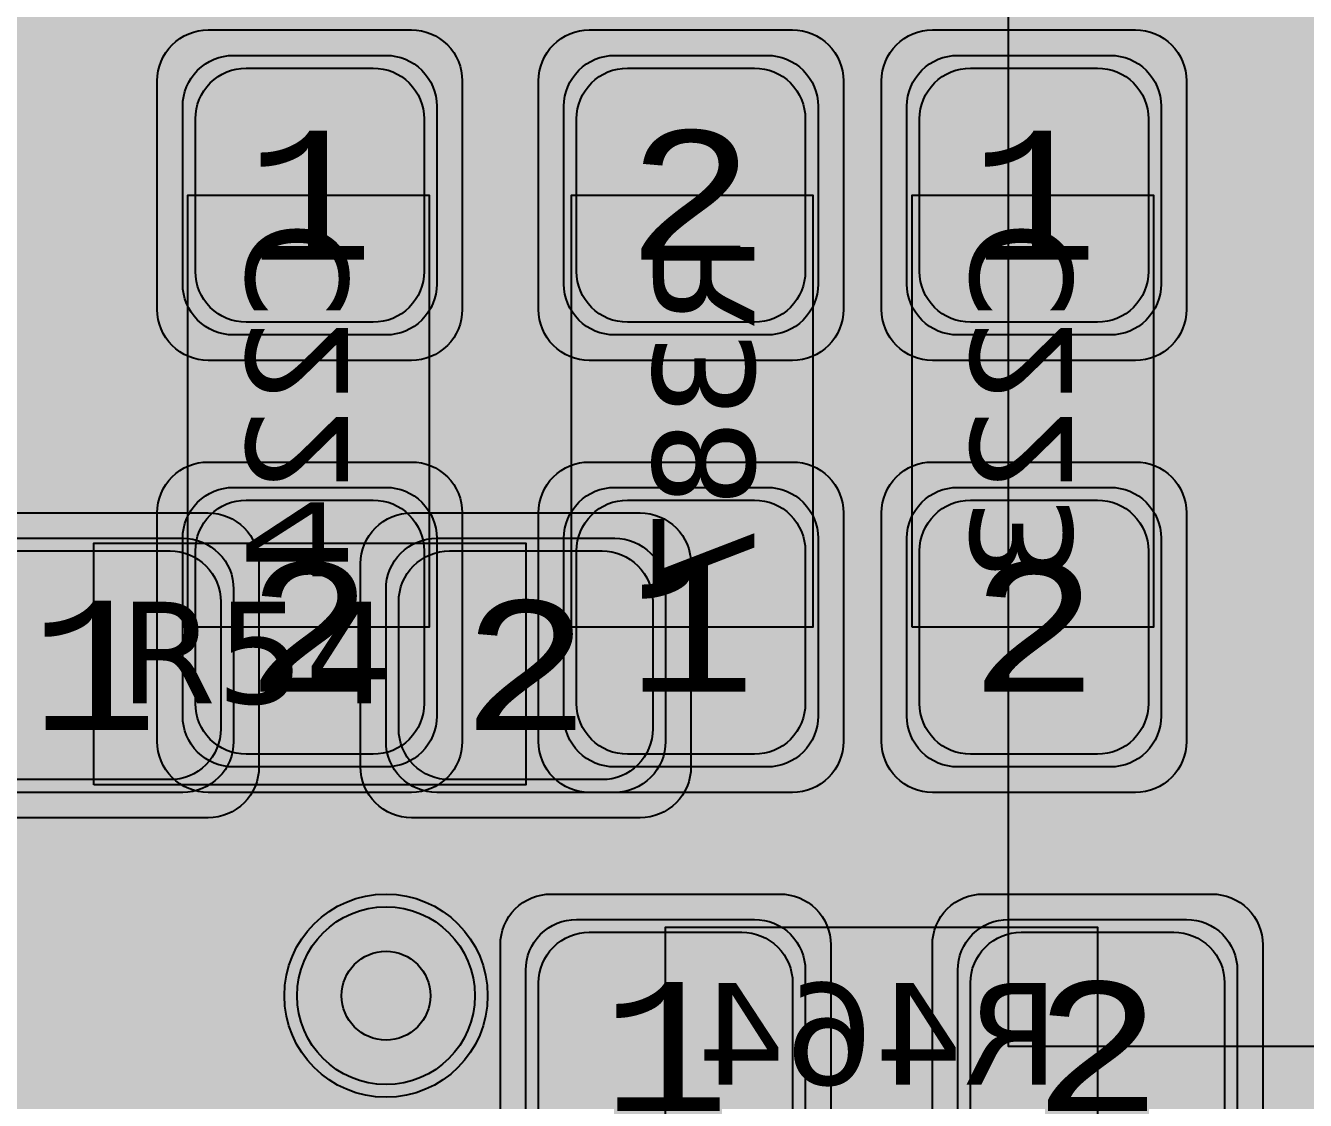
# Model space of a CAD drawing. Extents: x -28 to 199, y -61 to 255.
# Drawn here: x 35.88 to 40.92, y 170.79 to 175.02 of the extents above; entities that cross this region are included whole.
import ezdxf
from ezdxf.enums import TextEntityAlignment as Align

# ---------------------------------------------------------------- set-up
doc = ezdxf.new("R2010")
doc.units = 0
doc.header["$MEASUREMENT"] = 0
for name, color, linetype in [('ASSEMBLY_OUTLINES_BTM', 191, 'CONTINUOUS'), ('ASSEMBLY_OUTLINES_TOP', 102, 'CONTINUOUS'), ('ASSEMBLY_PART_NUMBERS_BTM', 191, 'CONTINUOUS'), ('ASSEMBLY_PART_NUMBERS_TOP', 102, 'CONTINUOUS'), ('ASSEMBLY_REF_DES_BTM', 191, 'CONTINUOUS'), ('ASSEMBLY_REF_DES_TOP', 102, 'CONTINUOUS'), ('DRILL_DRAWING', 21, 'CONTINUOUS'), ('GENERATED_SILKSCREEN_BTM', 255, 'CONTINUOUS'), ('GENERATED_SILKSCREEN_TOP', 140, 'CONTINUOUS'), ('PART_PADS_SMD_BTM', 10, 'CONTINUOUS'), ('PART_PADS_SMD_TOP', 150, 'CONTINUOUS'), ('PIN_NUMBERS_BTM', 8, 'CONTINUOUS'), ('PIN_NUMBERS_TOP', 8, 'CONTINUOUS'), ('PLACEMENT_OUTLINES_BTM', 222, 'CONTINUOUS'), ('PLACEMENT_OUTLINES_TOP', 130, 'CONTINUOUS'), ('PLANE_SHAPES_LAYER_2', 230, 'CONTINUOUS'), ('PLANE_SHAPES_LAYER_3', 81, 'CONTINUOUS'), ('PLANE_SHAPES_LAYER_TOP', 150, 'CONTINUOUS'), ('SILKSCREEN_OUTLINES_BTM', 211, 'CONTINUOUS'), ('SILKSCREEN_OUTLINES_TOP', 150, 'CONTINUOUS'), ('SILKSCREEN_REF_DES_BTM', 211, 'CONTINUOUS'), ('SILKSCREEN_REF_DES_TOP', 150, 'CONTINUOUS'), ('SOLDERMASK_PADS_BTM', 12, 'CONTINUOUS'), ('SOLDERMASK_PADS_TOP', 180, 'CONTINUOUS'), ('SOLDERPASTE_PADS_BTM', 12, 'CONTINUOUS'), ('SOLDERPASTE_PADS_TOP', 180, 'CONTINUOUS'), ('TRACES_LAYER_2', 230, 'CONTINUOUS'), ('TRACES_LAYER_BOTTOM', 10, 'CONTINUOUS'), ('TRACES_LAYER_TOP', 150, 'CONTINUOUS'), ('VIA_HOLES_LAYER_2', 30, 'CONTINUOUS'), ('VIA_HOLES_LAYER_3', 30, 'CONTINUOUS'), ('VIA_HOLES_LAYER_BOTTOM', 30, 'CONTINUOUS'), ('VIA_HOLES_LAYER_TOP', 30, 'CONTINUOUS'), ('VIA_PADS_LAYER_2', 230, 'CONTINUOUS'), ('VIA_PADS_LAYER_3', 81, 'CONTINUOUS'), ('VIA_PADS_LAYER_BOTTOM', 10, 'CONTINUOUS'), ('VIA_PADS_LAYER_TOP', 150, 'CONTINUOUS')]:
    doc.layers.add(name, color=color, linetype=linetype)
doc.styles.add('COURIER_NEW', font='COUR.TTF')
doc.styles.add('VERDANA', font='verdana.TTF')
doc.styles.add('VERIBEST_GERBER_0', font='txt')

msp = doc.modelspace()

# ---------------------------------------------------------------- hatches: boundary and pattern name
at = {"layer": 'PLANE_SHAPES_LAYER_2'}
h = msp.add_hatch(color=256, dxfattribs=at)
h.paths.add_polyline_path([(169.5, 129.25), (149.5, 129.25), (142.25, 122), (142.25, 90.5), (147.5, 90.5), (147.5, 80), (154, 80), (154, 69.25), (131.75, 69.25), (131.75, 73.25), (121.25, 73.25), (121.25, 81), (110.5, 81), (110.5, 125.75), (106.5, 125.75), (106.5, 128.75), (93.5, 128.75), (93.5, 120.25), (91.75, 120.25), (91.75, 121.5), (80, 121.5), (80, 118.25), (73.25, 118.25), (73.25, 124.5), (67.5, 124.5), (67.5, 128), (57.75, 128), (57.75, 120.25), (55.25, 120.25), (55.25, 121.5), (47.5, 121.5), (47.5, 119), (35, 119), (35, 134.75), (32.75, 134.75), (32.75, 159.75), (29.25, 159.75), (29.25, 175.25), (22.5, 175.25), (22.5, 195.25), (17.25, 195.25), (17.25, 198), (22.5, 198), (22.5, 216.5), (40.25, 216.5), (40.25, 235.5), (54.5, 235.5), (54.5, 254), (87.25, 254), (87.25, 236.25), (86.25, 236.25), (86.25, 228.75), (81, 228.75), (81, 218.75), (95.25, 218.75), (95.25, 194.5), (87, 194.5), (87, 172), (131.1, 172), (131.1, 208.75), (115.5, 208.75), (115.5, 213.75), (106.75, 213.75), (106.75, 218.75), (110.25, 222.25), (110.25, 226.25), (142.5, 226.25), (142.5, 221.5), (160.5, 221.5), (160.5, 240.75), (169.5, 240.75)])
h.paths.add_polyline_path([(35.5, 149.5), (41.75, 149.5), (41.75, 152), (39.25, 152), (39.25, 154), (37.75, 154), (37.75, 152), (35.5, 152)], flags=16)
h.paths.add_polyline_path([(37.5, 125.75), (37.5, 128.75), (42.75, 128.75), (42.75, 125.75)], flags=16)
h.paths.add_polyline_path([(52, 127.75), (52, 130.75), (54.25, 130.75), (54.25, 127.75)], flags=16)
h.paths.add_polyline_path([(50.75, 219.5), (50.75, 226.5), (71.75, 226.5), (71.75, 219.5)], flags=16)
h.paths.add_polyline_path([(66.5, 150.75), (66.5, 177.5), (72.25, 177.5), (72.25, 150.75)], flags=16)
h.paths.add_polyline_path([(47.25, 185.25), (73, 185.25), (73, 188.25), (70.25, 188.25), (70.25, 191), (47.25, 191)], flags=16)
h.paths.add_polyline_path([(84.5, 208), (84.5, 212.75), (85, 212.75), (85, 208)], flags=16)
h.paths.add_polyline_path([(61.5, 137.25), (87.75, 137.25), (87.75, 140.5), (84.75, 140.5), (84.75, 143), (61.5, 143)], flags=16)
h.paths.add_polyline_path([(88.75, 127), (88.75, 130), (91, 130), (91, 127)], flags=16)
h.paths.add_polyline_path([(85.5, 130.25), (85.5, 132.5), (91, 132.5), (91, 130.25)], flags=16)
h.paths.add_polyline_path([(108.75, 142.25), (135.75, 142.25), (135.75, 145.75), (132.25, 145.75), (132.25, 149), (108.75, 149)], flags=16)
h.paths.add_polyline_path([(114.25, 126.75), (140.75, 126.75), (140.75, 129.75), (137.25, 129.75), (137.25, 133), (114.25, 133)], flags=16)
h.paths.add_polyline_path([(155.25, 180.25), (166.25, 180.25), (166.25, 186.25), (152.25, 186.25), (152.25, 183), (155.25, 183)], flags=16)
at = {"layer": 'PLANE_SHAPES_LAYER_3'}
h = msp.add_hatch(color=256, dxfattribs=at)
h.paths.add_polyline_path([(169.5, 129.25), (149.5, 129.25), (142.25, 122), (142.25, 90.5), (147.5, 90.5), (147.5, 80), (154, 80), (154, 69.25), (131.75, 69.25), (131.75, 73.25), (121.25, 73.25), (121.25, 81), (110.5, 81), (110.5, 125.75), (106.5, 125.75), (106.5, 128.75), (93.5, 128.75), (93.5, 120.25), (91.75, 120.25), (91.75, 121.5), (80, 121.5), (80, 118.25), (73.25, 118.25), (73.25, 124.5), (67.5, 124.5), (67.5, 127.75), (58.25, 127.75), (58.25, 130.25), (88.75, 130.25), (88.75, 127), (91, 127), (91, 132.5), (55, 132.5), (55, 131.25), (52, 131.25), (52, 127.75), (55, 127.75), (55, 127.25), (57.75, 127.25), (57.75, 120.25), (55.25, 120.25), (55.25, 121.5), (47.5, 121.5), (47.5, 119), (35, 119), (35, 134.75), (32.75, 134.75), (32.75, 159.75), (29.25, 159.75), (29.25, 175.25), (22.5, 175.25), (22.5, 195.25), (17.25, 195.25), (17.25, 198), (22.5, 198), (22.5, 216.5), (40.25, 216.5), (40.25, 235.5), (54.5, 235.5), (54.5, 254), (87.25, 254), (87.25, 236.25), (86.25, 236.25), (86.25, 228.75), (81, 228.75), (81, 218.75), (95.25, 218.75), (95.25, 194.5), (87, 194.5), (87, 172), (131.1, 172), (131.1, 208.75), (115.5, 208.75), (115.5, 213.75), (106.75, 213.75), (106.75, 218.75), (110.25, 222.25), (110.25, 226.25), (142.5, 226.25), (142.5, 221.5), (160.5, 221.5), (160.5, 240.75), (169.5, 240.75)])
h.paths.add_polyline_path([(35.5, 149.5), (41.75, 149.5), (41.75, 152), (39.25, 152), (39.25, 154), (37.75, 154), (37.75, 152), (35.5, 152)], flags=16)
h.paths.add_polyline_path([(37.5, 125.75), (37.5, 128.75), (42.75, 128.75), (42.75, 125.75)], flags=16)
h.paths.add_polyline_path([(50.75, 219.5), (50.75, 226.5), (71.75, 226.5), (71.75, 219.5)], flags=16)
h.paths.add_polyline_path([(66.5, 150.75), (66.5, 177.5), (72.25, 177.5), (72.25, 150.75)], flags=16)
h.paths.add_polyline_path([(47.25, 185.25), (73, 185.25), (73, 188.25), (70.25, 188.25), (70.25, 191), (47.25, 191)], flags=16)
h.paths.add_polyline_path([(84.5, 208), (84.5, 212.75), (85, 212.75), (85, 208)], flags=16)
h.paths.add_polyline_path([(61.5, 137.25), (87.75, 137.25), (87.75, 140.5), (84.75, 140.5), (84.75, 143), (61.5, 143)], flags=16)
h.paths.add_polyline_path([(108.75, 142.25), (135.75, 142.25), (135.75, 145.75), (132.25, 145.75), (132.25, 149), (108.75, 149)], flags=16)
h.paths.add_polyline_path([(114.25, 126.75), (140.75, 126.75), (140.75, 129.75), (137.25, 129.75), (137.25, 133), (114.25, 133)], flags=16)
h.paths.add_polyline_path([(155.25, 180.25), (166.25, 180.25), (166.25, 186.25), (152.25, 186.25), (152.25, 183), (155.25, 183)], flags=16)
at = {"layer": 'PLANE_SHAPES_LAYER_TOP'}
msp.add_hatch(color=256, dxfattribs=at).paths.add_polyline_path([(70.5, 178), (66.25, 178), (66.25, 171), (39.75, 171), (39.75, 184.75), (70.5, 184.75)], flags=0)
at = {"layer": 'VIA_HOLES_LAYER_2'}
h = msp.add_hatch(color=256, dxfattribs=at)
edge = h.paths.add_edge_path()
edge.add_arc((37.3, 171.2), 0.175, 0, 360)
at = {"layer": 'VIA_HOLES_LAYER_3'}
h = msp.add_hatch(color=256, dxfattribs=at)
edge = h.paths.add_edge_path()
edge.add_arc((37.3, 171.2), 0.175, 0, 360)
at = {"layer": 'VIA_HOLES_LAYER_BOTTOM'}
h = msp.add_hatch(color=256, dxfattribs=at)
edge = h.paths.add_edge_path()
edge.add_arc((37.3, 171.2), 0.175, 0, 360)
at = {"layer": 'VIA_HOLES_LAYER_TOP'}
h = msp.add_hatch(color=256, dxfattribs=at)
edge = h.paths.add_edge_path()
edge.add_arc((37.3, 171.2), 0.175, 0, 360)

# ---------------------------------------------------------------- linework, layer by layer
at = {"layer": 'ASSEMBLY_OUTLINES_BTM'}
for points in [[(36.52, 172.65), (36.52, 174.35), (37.47, 174.35), (37.47, 172.65)], [(38.03, 172.65), (38.03, 174.35), (38.98, 174.35), (38.98, 172.65)], [(39.369998, 172.65), (39.369998, 174.35), (40.319998, 174.35), (40.319998, 172.65)], [(38.4, 170.52), (38.4, 171.47), (40.1, 171.47), (40.1, 170.52)]]:
    msp.add_lwpolyline(points, close=True, dxfattribs=at)
at = {"layer": 'ASSEMBLY_OUTLINES_TOP'}
msp.add_lwpolyline([(36.15, 172.03), (36.15, 172.98), (37.85, 172.98), (37.85, 172.03)], close=True, dxfattribs=at)
at = {"layer": 'GENERATED_SILKSCREEN_BTM', "const_width": 0.15}
for points in [[(36.153598, 173.9004), (36.043998, 174.0348), (36.041598, 174.0388), (36.038398, 174.0396), (36.035198, 174.0412), (36.031198, 174.042), (35.482398, 174.042)], [(35.490398, 174.0092), (36.023198, 174.0092), (36.123998, 173.886), (36.123998, 173.6276), (36.017598, 173.4956), (36.015998, 173.4924), (36.015198, 173.4884), (36.015998, 173.4844), (36.018398, 173.4804), (36.021598, 173.4764), (36.025598, 173.474), (36.029598, 173.4724), (36.035198, 173.4716), (36.039998, 173.4732), (36.043998, 173.4764), (36.153598, 173.6116), (36.155198, 173.6148), (36.155998, 173.6156), (36.155998, 173.618), (36.156798, 173.6188), (36.156798, 173.6196), (36.156798, 173.622), (36.156798, 173.8916), (36.155998, 173.8948), (36.155198, 173.898), (36.153598, 173.9004)], [(35.605598, 172.722), (36.038398, 173.2548), (36.123998, 173.2548), (36.123998, 172.7324), (36.125598, 172.7268), (36.128798, 172.722), (36.134398, 172.7196), (36.140798, 172.7188), (36.146398, 172.7196), (36.151998, 172.722), (36.155198, 172.7268), (36.156798, 172.7324), (36.156798, 173.2716), (36.155198, 173.278), (36.151198, 173.282), (36.147198, 173.286), (36.140798, 173.2876), (36.031198, 173.2876), (36.028798, 173.2868), (36.023198, 173.2852), (36.020798, 173.2836), (36.019198, 173.282), (36.017598, 173.2804), (35.583998, 172.7484)], [(35.605598, 171.966), (36.038398, 172.4988), (36.123998, 172.4988), (36.123998, 171.9764), (36.125598, 171.9708), (36.128798, 171.966), (36.134398, 171.9636), (36.140798, 171.9628), (36.146398, 171.9636), (36.151998, 171.966), (36.155198, 171.9708), (36.156798, 171.9764), (36.156798, 172.5156), (36.155198, 172.522), (36.151198, 172.526), (36.147198, 172.53), (36.140798, 172.5316), (36.031198, 172.5316), (36.028798, 172.5308), (36.023198, 172.5292), (36.020798, 172.5276), (36.019198, 172.526), (36.017598, 172.5244), (35.583998, 171.9924)], [(36.153598, 171.634), (36.043998, 171.7692), (36.039998, 171.7732), (36.037598, 171.774), (36.035198, 171.774), (36.029598, 171.7732), (36.023998, 171.77), (36.019998, 171.766), (36.016798, 171.7612), (36.015998, 171.7556), (36.017598, 171.75), (36.123998, 171.6196), (36.123998, 171.3612), (36.023198, 171.2364), (35.874398, 171.2364), (35.772798, 171.3596)], [(35.756798, 171.3276), (35.852798, 171.21), (35.854398, 171.2092), (35.855998, 171.2076), (35.856798, 171.2068), (35.858398, 171.2068), (35.863998, 171.2052), (35.866398, 171.2044), (36.031198, 171.2044), (36.035198, 171.2052), (36.038398, 171.2068), (36.041598, 171.2076), (36.043998, 171.21), (36.153598, 171.3452), (36.155198, 171.3484), (36.155998, 171.3492), (36.155998, 171.3516), (36.156798, 171.3524), (36.156798, 171.3532), (36.156798, 171.3556), (36.156798, 171.6252), (36.155998, 171.6284), (36.155198, 171.6316), (36.153598, 171.634)]]:
    msp.add_lwpolyline(points, dxfattribs=at)
for points in [[(36.520005, 173.207911, 1.22306e-05), (36.519995, 173.207902), (36.519995, 173.792098, 1.22306e-05), (36.520005, 173.792089), (36.520005, 173.207911)], [(37.470005, 173.216156, 1.1642e-05), (37.469995, 173.216164), (37.469995, 173.783836, 1.1642e-05), (37.470005, 173.783844), (37.470005, 173.216156)], [(38.030005, 173.216164, 1.1642e-05), (38.029995, 173.216156), (38.029995, 173.783844, 1.1642e-05), (38.030005, 173.783836), (38.030005, 173.216164)], [(38.980005, 173.207902, 1.22306e-05), (38.979995, 173.207911), (38.979995, 173.792089, 1.22306e-05), (38.980005, 173.792098), (38.980005, 173.207902)], [(39.370003, 173.207911, 1.22306e-05), (39.369993, 173.207902), (39.369993, 173.792098, 1.22306e-05), (39.370003, 173.792089), (39.370003, 173.207911)], [(40.320003, 173.216156, 1.1642e-05), (40.319993, 173.216164), (40.319993, 173.783836, 1.1642e-05), (40.320003, 173.783844), (40.320003, 173.216156)], [(39.533844, 171.470005, 1.1642e-05), (39.533836, 171.469995), (38.966164, 171.469995, 1.1642e-05), (38.966156, 171.470005), (39.533844, 171.470005)]]:
    msp.add_lwpolyline(points, format="xyb", dxfattribs=at)
at = {"layer": 'GENERATED_SILKSCREEN_TOP', "const_width": 0.15}
for points in [[(36.4508, 175.2984), (36.2468, 175.2984), (36.146, 175.1752), (36.146, 174.9168), (36.2468, 174.792), (36.4508, 174.792), (36.5524, 174.9168), (36.5524, 175.1752), (36.4508, 175.2984)], [(36.5844, 175.18), (36.5844, 174.9104), (36.5836, 174.9072), (36.5828, 174.9064), (36.5828, 174.9056), (36.582, 174.9032), (36.5812, 174.9), (36.4724, 174.7656), (36.4708, 174.7648), (36.4692, 174.7632), (36.4684, 174.7624), (36.4668, 174.7624), (36.4612, 174.7608), (36.4588, 174.76), (36.2388, 174.76), (36.2348, 174.7608), (36.2316, 174.7624), (36.2284, 174.7632), (36.226, 174.7656), (36.1164, 174.9), (36.1148, 174.904), (36.114, 174.9048), (36.114, 174.9064), (36.114, 174.908), (36.1132, 174.9088), (36.1132, 174.9104), (36.1132, 175.18)], [(36.91, 174.9), (36.8004, 174.7656), (36.7964, 174.7616), (36.79, 174.7608), (36.786, 174.7616), (36.782, 174.7632), (36.778, 174.7656), (36.7748, 174.7696), (36.7724, 174.7736), (36.7716, 174.7776), (36.7716, 174.7816), (36.774, 174.7848), (36.8804, 174.916), (36.8804, 175.1752)], [(36.9132, 175.18), (36.9132, 174.9104), (36.9124, 174.9072), (36.9124, 174.9064), (36.9116, 174.9056), (36.9108, 174.9032), (36.91, 174.9)], [(37.5748, 173.5676), (38.0052, 173.9964), (38.0052, 173.5676), (37.5748, 173.5676)], [(36.574, 173.7724), (36.5764, 173.774), (36.5772, 173.778), (36.5796, 173.782), (36.5796, 173.786), (36.5796, 173.9508), (36.5796, 173.9548), (36.5772, 173.9572), (36.5772, 173.9596), (36.5764, 173.9604), (36.5756, 173.9612), (36.574, 173.9628), (36.438, 174.0732), (36.434, 174.0748), (36.4308, 174.0756), (36.4276, 174.0764), (36.0244, 174.0764), (36.0172, 174.0748), (36.0124, 174.0708), (36.0084, 174.066), (36.0068, 174.0604), (36.0068, 173.2924), (36.0084, 173.286), (36.0124, 173.282), (36.0172, 173.2796), (36.0228, 173.2788), (36.0292, 173.2796), (36.0348, 173.282), (36.0388, 173.286), (36.0404, 173.2924), (36.0404, 173.6604), (36.4164, 173.6604), (36.5476, 173.2876), (36.5508, 173.282), (36.5564, 173.2788), (36.5628, 173.278), (36.5676, 173.2796), (36.5724, 173.282), (36.5764, 173.286), (36.5788, 173.2916), (36.5772, 173.298), (36.446, 173.6708), (36.574, 173.7724)], [(36.0404, 174.0436), (36.4228, 174.0436), (36.5476, 173.9428), (36.5476, 173.794), (36.4228, 173.6924), (36.0404, 173.6924), (36.0404, 174.0436)], [(36.914, 173.8012), (36.9108, 173.8004), (36.9084, 173.7996), (36.9052, 173.798), (36.7964, 173.71), (36.7964, 174.0436), (37.3188, 174.0436), (37.3244, 174.0452), (37.3292, 174.0484), (37.3316, 174.054), (37.3324, 174.0596), (37.3316, 174.066), (37.3292, 174.0708), (37.3244, 174.0748), (37.3188, 174.0764), (36.7788, 174.0764), (36.7732, 174.0748), (36.7684, 174.0708), (36.7644, 174.066), (36.7628, 174.0604), (36.7628, 173.6756), (36.7636, 173.67), (36.766, 173.666), (36.7692, 173.6636), (36.7748, 173.662), (36.7788, 173.6604), (36.782, 173.6596), (36.786, 173.6604), (36.7892, 173.6628), (36.9196, 173.7692), (37.178, 173.7692), (37.3028, 173.6676), (37.3028, 173.41), (37.178, 173.31), (36.9196, 173.31), (36.7892, 173.4156), (36.7836, 173.418), (36.7788, 173.418), (36.774, 173.4148), (36.7692, 173.4108), (36.766, 173.4052), (36.7652, 173.3996), (36.766, 173.394), (36.77, 173.39), (36.9052, 173.2796), (36.9076, 173.278), (36.9108, 173.278), (36.914, 173.2764), (37.1836, 173.2764), (37.186, 173.2764), (37.1868, 173.2772), (37.1876, 173.2772), (37.1892, 173.278), (37.1908, 173.278), (37.194, 173.2796), (37.3292, 173.39), (37.3316, 173.3924), (37.3324, 173.394), (37.334, 173.3988), (37.3348, 173.402), (37.3348, 173.6756), (37.334, 173.6788), (37.3324, 173.6836), (37.3324, 173.6852), (37.3316, 173.686), (37.33, 173.6876), (37.3292, 173.6892), (37.194, 173.798), (37.19, 173.7996), (37.1868, 173.8004), (37.1836, 173.8012), (36.914, 173.8012)], [(38.0052, 173.2924), (38.006, 173.286), (38.01, 173.282), (38.0156, 173.2796), (38.0212, 173.2788), (38.0268, 173.2796), (38.0316, 173.282), (38.0356, 173.286), (38.0372, 173.2924), (38.0372, 173.5348), (38.0748, 173.5348), (38.0804, 173.5364), (38.0852, 173.5396), (38.0876, 173.5452), (38.0884, 173.5508), (38.0876, 173.5572), (38.0852, 173.5628), (38.0804, 173.5668), (38.0748, 173.5676), (38.0372, 173.5676), (38.0372, 174.038), (38.0364, 174.042), (38.034, 174.0452), (38.0308, 174.0484), (38.0268, 174.0508), (38.022, 174.0524), (38.0172, 174.0532), (38.0132, 174.0524), (38.0092, 174.0492), (37.5236, 173.5636), (37.5204, 173.5588), (37.5188, 173.554), (37.5196, 173.5492), (37.5228, 173.5436), (37.5244, 173.5396), (37.5276, 173.5372), (37.5308, 173.5356), (37.5348, 173.5348), (38.0052, 173.5348), (38.0052, 173.2924)], [(39.9392, 173.4256), (39.9408, 173.4232), (39.9448, 173.4224), (39.9488, 173.42), (39.9528, 173.42), (40.1176, 173.42), (40.1216, 173.42), (40.124, 173.4224), (40.1264, 173.4224), (40.1272, 173.4232), (40.128, 173.424), (40.1304, 173.4256), (40.24, 173.5616), (40.2416, 173.5656), (40.2424, 173.568), (40.2432, 173.572), (40.2432, 173.9752), (40.2416, 173.9824), (40.2376, 173.9864), (40.2336, 173.9912), (40.2272, 173.9928), (39.4592, 173.9928), (39.4528, 173.9912), (39.4488, 173.9872), (39.4464, 173.9824), (39.4456, 173.9768), (39.4464, 173.9704), (39.4488, 173.9648), (39.4528, 173.9608), (39.4592, 173.9592), (39.8272, 173.9592), (39.8272, 173.5832), (39.4544, 173.452), (39.4488, 173.4488), (39.4456, 173.4432), (39.4448, 173.4368), (39.4464, 173.432), (39.4496, 173.4272), (39.4536, 173.4232), (39.4584, 173.4208), (39.4648, 173.4224), (39.8376, 173.5536), (39.9392, 173.4256)], [(40.2104, 173.9592), (40.2104, 173.576), (40.1096, 173.452), (39.9608, 173.452), (39.8592, 173.576), (39.8592, 173.9592), (40.2104, 173.9592)], [(40.24, 172.8048), (40.1304, 172.6704), (40.1264, 172.668), (40.1232, 172.6672), (40.1208, 172.6656), (40.1176, 172.6648), (40.008, 172.6648), (40.0056, 172.6656), (40, 172.6672), (39.996, 172.668), (39.9944, 172.6704), (39.5616, 173.2032), (39.476, 173.2032), (39.476, 172.6808), (39.4744, 172.6752), (39.4712, 172.6704), (39.4656, 172.668), (39.4592, 172.6672), (39.4536, 172.668), (39.448, 172.6704), (39.4448, 172.6752), (39.4432, 172.6808), (39.4432, 173.22), (39.4448, 173.2264), (39.4488, 173.2304), (39.4536, 173.2344), (39.4592, 173.236), (39.5688, 173.236), (39.5712, 173.2352), (39.5768, 173.2336), (39.5792, 173.232), (39.5808, 173.2304), (39.5824, 173.2288), (40.016, 172.6968), (40.1096, 172.6968), (40.2104, 172.8216), (40.2104, 173.08), (40.104, 173.2104), (40.1024, 173.216), (40.1032, 173.2208), (40.1056, 173.2264), (40.1104, 173.2296), (40.116, 173.2328), (40.1216, 173.2336), (40.1264, 173.2328), (40.1304, 173.2288), (40.24, 173.0944), (40.2408, 173.0912), (40.2416, 173.0888), (40.2424, 173.088), (40.2432, 173.0848), (40.2432, 172.8152), (40.2424, 172.812), (40.2424, 172.8112), (40.2416, 172.8104), (40.2408, 172.808), (40.24, 172.8048)], [(39.968, 172.3296), (39.9672, 172.3328), (39.9664, 172.3352), (39.9648, 172.3384), (39.8768, 172.4472), (40.2104, 172.4472), (40.2104, 171.9248), (40.212, 171.9192), (40.2152, 171.9144), (40.2208, 171.912), (40.2264, 171.9112), (40.2328, 171.912), (40.2384, 171.9144), (40.2416, 171.9192), (40.2432, 171.9248), (40.2432, 172.4648), (40.2416, 172.4704), (40.2376, 172.4744), (40.2336, 172.4792), (40.2272, 172.4808), (39.8424, 172.4808), (39.8368, 172.48), (39.8328, 172.4776), (39.8304, 172.4744), (39.8288, 172.4688), (39.8272, 172.4648), (39.8264, 172.4616), (39.8272, 172.4576), (39.8296, 172.4544), (39.936, 172.324), (39.936, 172.0656), (39.8344, 171.9408), (39.5768, 171.9408), (39.4768, 172.0656), (39.4768, 172.324), (39.5824, 172.4544), (39.5848, 172.46), (39.5848, 172.4648), (39.5816, 172.4696), (39.5776, 172.4744), (39.572, 172.4776), (39.5664, 172.4784), (39.5632, 172.4784), (39.5608, 172.4776), (39.5568, 172.4736), (39.4464, 172.3384), (39.4448, 172.336), (39.4448, 172.3328), (39.4432, 172.3296), (39.4432, 172.06), (39.4432, 172.0576), (39.444, 172.0568), (39.444, 172.056), (39.4448, 172.0544), (39.4448, 172.0528), (39.4464, 172.0496), (39.5568, 171.9144), (39.5592, 171.912), (39.5608, 171.9112), (39.5656, 171.9096), (39.5688, 171.9088), (39.8424, 171.9088), (39.8464, 171.9096), (39.8504, 171.9112), (39.852, 171.9112), (39.8528, 171.912), (39.8544, 171.9136), (39.856, 171.9144), (39.9648, 172.0496), (39.9664, 172.0536), (39.9672, 172.056), (39.968, 172.06), (39.968, 172.3296)], [(40.24, 171.2928), (40.1304, 171.1584), (40.1264, 171.1544), (40.12, 171.1536), (40.116, 171.1544), (40.112, 171.156), (40.108, 171.1584), (40.1048, 171.1624), (40.1024, 171.1664), (40.1016, 171.1704), (40.1016, 171.1744), (40.104, 171.1776), (40.2104, 171.3088), (40.2104, 171.568), (40.1096, 171.6912), (39.8224, 171.6912), (39.9112, 171.5824), (39.912, 171.5792), (39.9128, 171.5776), (39.9128, 171.5768), (39.9136, 171.5768), (39.9144, 171.5728), (39.9144, 171.3032), (39.9136, 171.3), (39.9128, 171.2992), (39.9128, 171.2984), (39.912, 171.296), (39.9112, 171.2928), (39.8024, 171.1584), (39.8008, 171.1576), (39.7992, 171.156), (39.7984, 171.1552), (39.7968, 171.1552), (39.7912, 171.1536), (39.7888, 171.1528), (39.5688, 171.1528), (39.5648, 171.1536), (39.5616, 171.1552), (39.5584, 171.156), (39.556, 171.1584), (39.4464, 171.2928), (39.4448, 171.2968), (39.444, 171.2976), (39.444, 171.2992), (39.444, 171.3008), (39.4432, 171.3016), (39.4432, 171.3032), (39.4432, 171.5728), (39.444, 171.576), (39.4448, 171.5792), (39.4464, 171.5824), (39.556, 171.7168), (39.5576, 171.7184), (39.5584, 171.72), (39.5608, 171.7216), (39.5664, 171.7232), (39.5688, 171.724), (40.1176, 171.724), (40.1216, 171.7232), (40.1248, 171.7216), (40.1272, 171.72), (40.128, 171.7184), (40.1304, 171.7168), (40.24, 171.5824), (40.2408, 171.5792), (40.2416, 171.5768), (40.2424, 171.576), (40.2432, 171.5728), (40.2432, 171.3032), (40.2424, 171.3), (40.2424, 171.2992), (40.2416, 171.2984), (40.2408, 171.296), (40.24, 171.2928)], [(39.7808, 171.6912), (39.5768, 171.6912), (39.476, 171.568), (39.476, 171.3096), (39.5768, 171.1848), (39.7808, 171.1848), (39.8824, 171.3096), (39.8824, 171.568), (39.7808, 171.6912)]]:
    msp.add_lwpolyline(points, dxfattribs=at)
for points in [[(37.292098, 172.980005, 1.22306e-05), (37.292089, 172.979995), (36.707911, 172.979995, 1.22306e-05), (36.707902, 172.980005), (37.292098, 172.980005)], [(37.283844, 172.029995), (36.716156, 172.029995, 1.1642e-05), (36.716164, 172.030005), (37.283836, 172.030005, 1.1642e-05), (37.283844, 172.029995)]]:
    msp.add_lwpolyline(points, format="xyb", dxfattribs=at)
at = {"layer": 'PART_PADS_SMD_BTM'}
for points in [[(37.3, 174.9, -0.4142135624), (37.5, 174.7), (37.5, 174, -0.4142135624), (37.3, 173.8), (36.7, 173.8, -0.4142135624), (36.5, 174), (36.5, 174.7, -0.4142135624), (36.7, 174.9)], [(38.2, 173.8, -0.4142135624), (38, 174), (38, 174.7, -0.4142135624), (38.2, 174.9), (38.8, 174.9, -0.4142135624), (39, 174.7), (39, 174, -0.4142135624), (38.8, 173.8)], [(40.149998, 174.9, -0.4142135624), (40.349998, 174.7), (40.349998, 174, -0.4142135624), (40.149998, 173.8), (39.549998, 173.8, -0.4142135624), (39.349998, 174), (39.349998, 174.7, -0.4142135624), (39.549998, 174.9)], [(37.3, 173.2, -0.4142135624), (37.5, 173), (37.5, 172.3, -0.4142135624), (37.3, 172.1), (36.7, 172.1, -0.4142135624), (36.5, 172.3), (36.5, 173, -0.4142135624), (36.7, 173.2)], [(38.2, 172.1, -0.4142135624), (38, 172.3), (38, 173, -0.4142135624), (38.2, 173.2), (38.8, 173.2, -0.4142135624), (39, 173), (39, 172.3, -0.4142135624), (38.8, 172.1)], [(40.149998, 173.2, -0.4142135624), (40.349998, 173), (40.349998, 172.3, -0.4142135624), (40.149998, 172.1), (39.549998, 172.1, -0.4142135624), (39.349998, 172.3), (39.349998, 173, -0.4142135624), (39.549998, 173.2)], [(37.85, 171.3, -0.4142135624), (38.05, 171.5), (38.75, 171.5, -0.4142135624), (38.95, 171.3), (38.95, 170.7, -0.4142135624), (38.75, 170.5), (38.05, 170.5, -0.4142135624), (37.85, 170.7)], [(39.55, 171.3, -0.4142135624), (39.75, 171.5), (40.45, 171.5, -0.4142135624), (40.65, 171.3), (40.65, 170.7, -0.4142135624), (40.45, 170.5), (39.75, 170.5, -0.4142135624), (39.55, 170.7)]]:
    msp.add_lwpolyline(points, format="xyb", close=True, dxfattribs=at)
at = {"layer": 'PART_PADS_SMD_TOP'}
for points in [[(35.6, 172.8, -0.4142135624), (35.8, 173), (36.5, 173, -0.4142135624), (36.7, 172.8), (36.7, 172.2, -0.4142135624), (36.5, 172), (35.8, 172, -0.4142135624), (35.6, 172.2)], [(37.3, 172.8, -0.4142135624), (37.5, 173), (38.2, 173, -0.4142135624), (38.4, 172.8), (38.4, 172.2, -0.4142135624), (38.2, 172), (37.5, 172, -0.4142135624), (37.3, 172.2)]]:
    msp.add_lwpolyline(points, format="xyb", close=True, dxfattribs=at)
at = {"layer": 'PLACEMENT_OUTLINES_BTM'}
for points in [[(36.52, 172.65), (36.52, 174.35), (37.47, 174.35), (37.47, 172.65)], [(38.03, 172.65), (38.03, 174.35), (38.98, 174.35), (38.98, 172.65)], [(39.369998, 172.65), (39.369998, 174.35), (40.319998, 174.35), (40.319998, 172.65)], [(38.4, 170.52), (38.4, 171.47), (40.1, 171.47), (40.1, 170.52)]]:
    msp.add_lwpolyline(points, close=True, dxfattribs=at)
at = {"layer": 'PLACEMENT_OUTLINES_TOP'}
msp.add_lwpolyline([(36.15, 172.03), (36.15, 172.98), (37.85, 172.98), (37.85, 172.03)], close=True, dxfattribs=at)
at = {"layer": 'PLANE_SHAPES_LAYER_TOP'}
msp.add_lwpolyline([(70.5, 178), (66.25, 178), (66.25, 171), (39.75, 171), (39.75, 184.75), (70.5, 184.75)], close=True, dxfattribs=at)
at = {"layer": 'SILKSCREEN_OUTLINES_BTM'}
for points in [[(36.52, 172.65), (36.52, 174.35), (37.47, 174.35), (37.47, 172.65)], [(38.03, 172.65), (38.03, 174.35), (38.98, 174.35), (38.98, 172.65)], [(39.369998, 172.65), (39.369998, 174.35), (40.319998, 174.35), (40.319998, 172.65)], [(38.4, 170.52), (38.4, 171.47), (40.1, 171.47), (40.1, 170.52)]]:
    msp.add_lwpolyline(points, close=True, dxfattribs=at)
at = {"layer": 'SILKSCREEN_OUTLINES_TOP'}
msp.add_lwpolyline([(36.15, 172.03), (36.15, 172.98), (37.85, 172.98), (37.85, 172.03)], close=True, dxfattribs=at)
at = {"layer": 'SOLDERMASK_PADS_BTM'}
for points in [[(37.4, 175, -0.4142135624), (37.6, 174.8), (37.6, 173.9, -0.4142135624), (37.4, 173.7), (36.6, 173.7, -0.4142135624), (36.4, 173.9), (36.4, 174.8, -0.4142135624), (36.6, 175)], [(38.1, 173.7, -0.4142135624), (37.9, 173.9), (37.9, 174.8, -0.4142135624), (38.1, 175), (38.9, 175, -0.4142135624), (39.1, 174.8), (39.1, 173.9, -0.4142135624), (38.9, 173.7)], [(40.249998, 175, -0.4142135624), (40.449998, 174.8), (40.449998, 173.9, -0.4142135624), (40.249998, 173.7), (39.449998, 173.7, -0.4142135624), (39.249998, 173.9), (39.249998, 174.8, -0.4142135624), (39.449998, 175)], [(37.4, 173.3, -0.4142135624), (37.6, 173.1), (37.6, 172.2, -0.4142135624), (37.4, 172), (36.6, 172, -0.4142135624), (36.4, 172.2), (36.4, 173.1, -0.4142135624), (36.6, 173.3)], [(38.1, 172, -0.4142135624), (37.9, 172.2), (37.9, 173.1, -0.4142135624), (38.1, 173.3), (38.9, 173.3, -0.4142135624), (39.1, 173.1), (39.1, 172.2, -0.4142135624), (38.9, 172)], [(40.249998, 173.3, -0.4142135624), (40.449998, 173.1), (40.449998, 172.2, -0.4142135624), (40.249998, 172), (39.449998, 172, -0.4142135624), (39.249998, 172.2), (39.249998, 173.1, -0.4142135624), (39.449998, 173.3)], [(37.75, 171.4, -0.4142135624), (37.95, 171.6), (38.85, 171.6, -0.4142135624), (39.05, 171.4), (39.05, 170.6, -0.4142135624), (38.85, 170.4), (37.95, 170.4, -0.4142135624), (37.75, 170.6)], [(39.45, 171.4, -0.4142135624), (39.65, 171.6), (40.55, 171.6, -0.4142135624), (40.75, 171.4), (40.75, 170.6, -0.4142135624), (40.55, 170.4), (39.65, 170.4, -0.4142135624), (39.45, 170.6)]]:
    msp.add_lwpolyline(points, format="xyb", close=True, dxfattribs=at)
at = {"layer": 'SOLDERMASK_PADS_TOP'}
for points in [[(35.5, 172.9, -0.4142135624), (35.7, 173.1), (36.6, 173.1, -0.4142135624), (36.8, 172.9), (36.8, 172.1, -0.4142135624), (36.6, 171.9), (35.7, 171.9, -0.4142135624), (35.5, 172.1)], [(37.2, 172.9, -0.4142135624), (37.4, 173.1), (38.3, 173.1, -0.4142135624), (38.5, 172.9), (38.5, 172.1, -0.4142135624), (38.3, 171.9), (37.4, 171.9, -0.4142135624), (37.2, 172.1)]]:
    msp.add_lwpolyline(points, format="xyb", close=True, dxfattribs=at)
at = {"layer": 'SOLDERPASTE_PADS_BTM'}
for points in [[(37.25, 174.85, -0.4142135624), (37.45, 174.65), (37.45, 174.05, -0.4142135624), (37.25, 173.85), (36.75, 173.85, -0.4142135624), (36.55, 174.05), (36.55, 174.65, -0.4142135624), (36.75, 174.85)], [(38.25, 173.85, -0.4142135624), (38.05, 174.05), (38.05, 174.65, -0.4142135624), (38.25, 174.85), (38.75, 174.85, -0.4142135624), (38.95, 174.65), (38.95, 174.05, -0.4142135624), (38.75, 173.85)], [(40.099998, 174.85, -0.4142135624), (40.299998, 174.65), (40.299998, 174.05, -0.4142135624), (40.099998, 173.85), (39.599998, 173.85, -0.4142135624), (39.399998, 174.05), (39.399998, 174.65, -0.4142135624), (39.599998, 174.85)], [(37.25, 173.15, -0.4142135624), (37.45, 172.95), (37.45, 172.35, -0.4142135624), (37.25, 172.15), (36.75, 172.15, -0.4142135624), (36.55, 172.35), (36.55, 172.95, -0.4142135624), (36.75, 173.15)], [(38.25, 172.15, -0.4142135624), (38.05, 172.35), (38.05, 172.95, -0.4142135624), (38.25, 173.15), (38.75, 173.15, -0.4142135624), (38.95, 172.95), (38.95, 172.35, -0.4142135624), (38.75, 172.15)], [(40.099998, 173.15, -0.4142135624), (40.299998, 172.95), (40.299998, 172.35, -0.4142135624), (40.099998, 172.15), (39.599998, 172.15, -0.4142135624), (39.399998, 172.35), (39.399998, 172.95, -0.4142135624), (39.599998, 173.15)], [(37.9, 171.25, -0.4142135624), (38.1, 171.45), (38.7, 171.45, -0.4142135624), (38.9, 171.25), (38.9, 170.75, -0.4142135624), (38.7, 170.55), (38.1, 170.55, -0.4142135624), (37.9, 170.75)], [(39.6, 171.25, -0.4142135624), (39.8, 171.45), (40.4, 171.45, -0.4142135624), (40.6, 171.25), (40.6, 170.75, -0.4142135624), (40.4, 170.55), (39.8, 170.55, -0.4142135624), (39.6, 170.75)]]:
    msp.add_lwpolyline(points, format="xyb", close=True, dxfattribs=at)
at = {"layer": 'SOLDERPASTE_PADS_TOP'}
for points in [[(35.65, 172.75, -0.4142135624), (35.85, 172.95), (36.45, 172.95, -0.4142135624), (36.65, 172.75), (36.65, 172.25, -0.4142135624), (36.45, 172.05), (35.85, 172.05, -0.4142135624), (35.65, 172.25)], [(37.35, 172.75, -0.4142135624), (37.55, 172.95), (38.15, 172.95, -0.4142135624), (38.35, 172.75), (38.35, 172.25, -0.4142135624), (38.15, 172.05), (37.55, 172.05, -0.4142135624), (37.35, 172.25)]]:
    msp.add_lwpolyline(points, format="xyb", close=True, dxfattribs=at)
at = {"layer": 'TRACES_LAYER_2', "const_width": 0.35}
for points in [[(39, 157.75), (39, 164.278948), (39.977084, 165.256032), (39.977084, 195.954471), (60.237, 216.214387), (76.851201, 216.214387), (80.742914, 220.1061), (91.363492, 220.1061), (91.940199, 220.682807), (101.119002, 220.682807), (104.461707, 224.025512), (105.460006, 224.025512), (107.101084, 225.66659), (107.101084, 228.559662), (109.375, 230.833578), (109.375, 237.875), (108.5, 238.75)], [(108.5, 236.75), (108.5, 230.833578), (106.588042, 228.92162), (106.588042, 225.860655), (105.279387, 224.552), (104.281088, 224.552), (100.911895, 221.182807), (91.457807, 221.182807), (90.977327, 220.702327), (80.533007, 220.702327), (76.721293, 216.890613), (60.206119, 216.890613), (39.477084, 196.161578), (39.477084, 165.651779), (37.478919, 163.653614), (37.478919, 157.997487), (37.231432, 157.75), (36.75, 157.75)], [(37.7, 196.3), (37.7, 195.575), (38.958012, 194.316988), (38.958012, 167.18775), (36.5, 164.729738), (36.5, 163.7)]]:
    msp.add_lwpolyline(points, dxfattribs=at)
at = {"layer": 'TRACES_LAYER_BOTTOM'}
for points, const_width in [([(39.75, 176.15), (39.75, 175.299999), (39.849998, 175.200001), (39.849998, 174.35)], 0.35), ([(35.6, 176), (35.975796, 176), (35.975796, 173.738808), (30.763194, 168.526206), (30.763194, 166.958824), (30.75, 166.94563), (30.75, 166)], 0.35), ([(37, 174.35), (38.5, 174.35)], 0.35), ([(38.5, 174.35), (39.849998, 174.35)], 0.35), ([(41.8, 174.149998), (41.223, 174.149998), (41.022998, 174.35), (39.849998, 174.35)], 0.35), ([(39.849998, 172.65), (40.674998, 172.65), (40.890904, 172.865906), (43.265096, 172.865906), (43.7, 172.431002), (43.7, 171.449998)], 0.35), ([(37, 172.65), (38.5, 172.65)], 0.35), ([(38.4, 171), (38.4, 171.777), (38.446, 171.823), (38.5, 171.823), (38.5, 172.65)], 0.35), ([(39.849998, 172.65), (39.849998, 172.075002), (40.1, 171.825), (40.1, 171)], 0.35), ([(38.4, 171), (38.4, 169.395065), (41.282281, 166.512784), (44.838013, 166.512784), (49.95, 161.400797), (49.95, 149.786143), (50.416331, 149.319812), (50.416331, 145.813247), (52.147475, 144.082103), (95.111398, 144.082103), (99.068501, 140.125), (113.134667, 140.125), (117, 136.259667), (117, 134.6)], 0.5)]:
    msp.add_lwpolyline(points, dxfattribs=dict(at, const_width=const_width))
at = {"layer": 'TRACES_LAYER_TOP', "const_width": 0.35}
for points in [[(44.6, 174.2), (43.924204, 173.524204), (30.53815, 173.524204), (26.513047, 177.549307), (26.513047, 184.613047), (28.2, 186.3)], [(37.3, 171.2), (36.856644, 171.643356), (36.856644, 171.843356), (36.2, 172.5), (36.15, 172.5)], [(38.4, 170.2), (38.4, 171.125), (37.85, 171.675), (37.85, 172.5)], [(37.75, 170.2), (37.75, 170.977), (37.527, 171.2), (37.3, 171.2)]]:
    msp.add_lwpolyline(points, dxfattribs=at)
at = {"layer": 'VIA_HOLES_LAYER_2'}
msp.add_circle((37.3, 171.2), 0.175, dxfattribs=at)
at = {"layer": 'VIA_HOLES_LAYER_3'}
msp.add_circle((37.3, 171.2), 0.175, dxfattribs=at)
at = {"layer": 'VIA_HOLES_LAYER_BOTTOM'}
msp.add_circle((37.3, 171.2), 0.175, dxfattribs=at)
at = {"layer": 'VIA_HOLES_LAYER_TOP'}
msp.add_circle((37.3, 171.2), 0.175, dxfattribs=at)
at = {"layer": 'VIA_PADS_LAYER_2'}
msp.add_circle((37.3, 171.2), 0.4, dxfattribs=at)
at = {"layer": 'VIA_PADS_LAYER_3'}
msp.add_circle((37.3, 171.2), 0.4, dxfattribs=at)
at = {"layer": 'VIA_PADS_LAYER_BOTTOM'}
msp.add_circle((37.3, 171.2), 0.35, dxfattribs=at)
at = {"layer": 'VIA_PADS_LAYER_TOP'}
msp.add_circle((37.3, 171.2), 0.35, dxfattribs=at)

# ---------------------------------------------------------------- texts
at = {"layer": 'ASSEMBLY_PART_NUMBERS_BTM', "style": 'VERIBEST_GERBER_0', "text_generation_flag": 2}
for s, p in [('GRM32DR71E106KA12L', (40.54, 202.5)), ('ERJ-3EKF1022V', (35.96, 193)), ('ERJ-3EKF6341V', (37.21, 177)), ('CL10C010BB8NNNC', (39.54, 173.5)), ('ERJ-3EKF2052V', (35.96, 173.5))]:
    msp.add_text(s, height=2.032, rotation=90, dxfattribs=at).set_placement(p, align=Align.TOP_LEFT)
msp.add_text('ERJ-3EKF2000V', height=2.032, dxfattribs=at).set_placement((39.25, 173.54), align=Align.TOP_LEFT)
at = {"layer": 'ASSEMBLY_PART_NUMBERS_TOP', "style": 'VERIBEST_GERBER_0'}
for s, p in [('CRCW12101R30FKEA', (41.21, 200)), ('MMZ1608A182B', (36.96, 192.5)), ('ERJ-3EKF10R0V', (42.04, 189)), ('ERJ-3EKF1022V', (37.29, 182.25)), ('ERJ-3EKF10R0V', (40.54, 180.5)), ('CL10B104KB8SFNC', (37.79, 176.75))]:
    msp.add_text(s, height=2.032, rotation=270, dxfattribs=at).set_placement(p, align=Align.TOP_LEFT)
for s, p in [('ERJ-3EKF4701V', (32, 176.46)), ('TP-1_OSC_OSC', (37.25, 174.96)), ('ADM1087AKSZ-REEL7', (37.75, 171.79))]:
    msp.add_text(s, height=2.032, dxfattribs=at).set_placement(p, align=Align.TOP_LEFT)
at = {"layer": 'ASSEMBLY_REF_DES_BTM', "style": 'VERDANA', "text_generation_flag": 2}
for s, p in [('C224', (36.75, 174.25)), ('C223', (39.599998, 174.25)), ('R387', (38.35, 174.2))]:
    msp.add_text(s, height=0.4, rotation=90, dxfattribs=at).set_placement(p, align=Align.TOP_LEFT)
msp.add_text('R464', height=0.4, dxfattribs=at).set_placement((39.95, 171.25), align=Align.TOP_LEFT)
at = {"layer": 'ASSEMBLY_REF_DES_TOP', "style": 'VERDANA'}
msp.add_text('R54', height=0.4, dxfattribs=at).set_placement((36.25, 172.75), align=Align.TOP_LEFT)
at = {"layer": 'DRILL_DRAWING', "style": 'VERIBEST_GERBER_0'}
for s, p in [('T', (37.75, 176)), ('A', (35.3, 174.7)), ('A', (37.3, 171.2))]:
    msp.add_text(s, height=2, dxfattribs=at).set_placement(p, align=Align.MIDDLE_CENTER)
at = {"layer": 'PIN_NUMBERS_BTM', "style": 'COURIER_NEW'}
for s, p in [('1', (37, 174.35)), ('2', (38.5, 174.35)), ('1', (39.849998, 174.35)), ('2', (37, 172.65)), ('1', (38.5, 172.65)), ('2', (39.849998, 172.65)), ('1', (36.15, 172.5)), ('2', (37.85, 172.5)), ('1', (38.4, 171)), ('2', (40.1, 171))]:
    msp.add_text(s, height=0.508, dxfattribs=at).set_placement(p, align=Align.MIDDLE_CENTER)
at = {"layer": 'PIN_NUMBERS_TOP', "style": 'COURIER_NEW'}
for s, p in [('1', (37, 174.35)), ('2', (38.5, 174.35)), ('1', (39.849998, 174.35)), ('2', (37, 172.65)), ('1', (38.5, 172.65)), ('2', (39.849998, 172.65)), ('1', (36.15, 172.5)), ('2', (37.85, 172.5)), ('1', (38.4, 171)), ('2', (40.1, 171))]:
    msp.add_text(s, height=0.508, dxfattribs=at).set_placement(p, align=Align.MIDDLE_CENTER)
at = {"layer": 'SILKSCREEN_REF_DES_BTM', "style": 'VERIBEST_GERBER_0', "text_generation_flag": 2}
msp.add_text('C223', height=0.8, rotation=90, dxfattribs=at).set_placement((35.359998, 174.15), align=Align.TOP_LEFT)
at = {"layer": 'SILKSCREEN_REF_DES_TOP', "style": 'VERIBEST_GERBER_0'}
msp.add_text('R54', height=0.8, dxfattribs=at).set_placement((35.9, 174.09), align=Align.TOP_LEFT)
msp.add_text('R256', height=0.8, rotation=270, dxfattribs=at).set_placement((40.24, 174.1), align=Align.TOP_LEFT)

doc.saveas('drawing.dxf')
